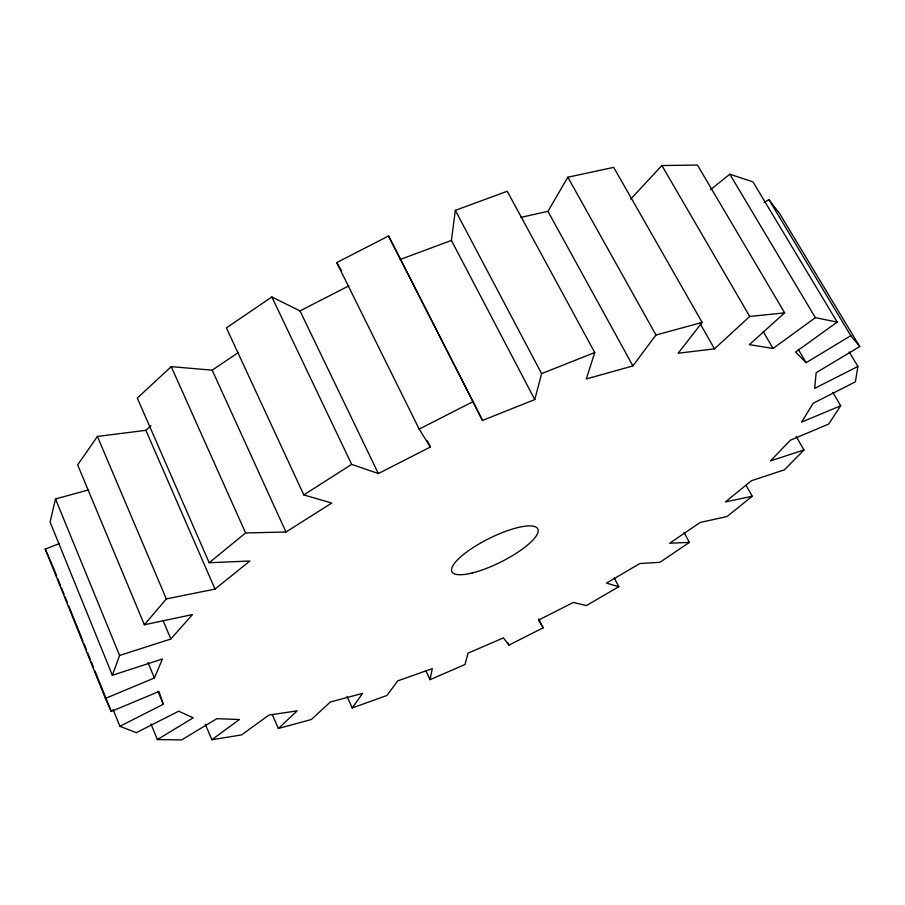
<?xml version="1.0" encoding="UTF-8"?>
<svg xmlns="http://www.w3.org/2000/svg" width="905" height="905" viewBox="0 0 905 905"><rect width="100%" height="100%" fill="white"/><g stroke="black" fill="none" stroke-linecap="round" stroke-linejoin="round"><path stroke-width="1.36" d="M238.535 352.396L212.189 370.168L171.226 366.638L137.311 398.076L209.202 562.74L245.594 532.943L285.969 532.016L331.739 503.056L303.809 494.911L226.42 327.893L271.839 296.953L351.66 464.378L378.347 473.553L430.373 447.036L419.185 429.106L336.717 262.597L388.562 235.967L482.478 420.474L534.776 399.569L451.403 240.425L455.339 210.367L507.219 191.26L594.755 352.554L586.293 378.969L632.9 365.914L655.967 335.008L702.144 322.429L613.703 167.38L567.842 177.21L547.955 211.34L520.975 217.381M849.207 351.932L857.906 366.446L855.383 381.853L813.244 403.234L801.536 422.16L840.711 405.745L832.849 392.431M538.769 619.009L543.17 627.799L508.938 645.118L503.406 637.867L468.021 653.161L465.046 664.485L430.045 679.655L432.285 668.603L397.793 680.865L386.865 695.504L352.226 707.936L347.022 696.454M88.724 489.888L55.499 498.938L50.08 522.015L112.356 675.288L162.414 658.987L154.404 677.981L105.399 698.422L45.25 549.131L59.492 543.52M534.776 399.569L541.609 373.618L455.339 210.367M112.356 675.288L119.584 655.458L55.499 498.938M840.711 405.745L828.697 424.06L790.37 440.203L770.494 460.883L803.979 449.977L796.208 436.515M150.977 425.723L145.886 430.327L97.412 436.448L77.66 464.91L144.359 624.755L192.448 614.586L170.841 639.009L119.584 655.458M352.226 707.936L362.577 693.388L330.37 701.986L311.32 719.509L278.355 728.502L272.201 714.396M702.144 322.429L678.139 353.233L714.498 348.855L749.725 316.467L784.646 312.847L697.438 165.072L661.894 165.536L630.683 199.1M144.359 624.755L166.328 598.918L215.005 589.087L249.916 561.01L209.202 562.74M803.979 449.977L784.454 469.808L751.433 480.725L725.38 501.936L752.225 496.257L746.059 485.238M278.355 728.502L297.157 710.855L268.842 715.097L241.601 734.905L211.849 739.747L205.265 724.136M784.646 312.847L749.374 344.647L773.04 348.448L815.371 317.666L837.216 322.101L752.971 181.871L729.792 174.19L710.482 189.733M752.225 496.257L726.975 516.551L700.165 522.457L669.666 543.226L689.395 542.389L684.033 532.479M211.849 739.747L239.373 719.52L216.838 718.683L181.656 739.928L157.368 739.566L150.954 723.932M837.216 322.101L795.574 352.068L806.129 362.679L850.802 335.687L859.75 346.536L816.152 372.747L814.658 388.392L857.906 366.446M689.395 542.389L659.937 562.322L639.869 563.532L606.441 583.103L618.782 586.7L586.383 605.603L573.419 602.436L538.396 620.163L543.17 627.799M303.809 494.911L351.66 464.378M764.125 202.596L768.877 199.575L779.601 213.501L859.75 346.536M157.368 739.566L193.218 717.801L178.647 711.206L136.338 732.677L119.89 726.308L113.068 709.418M271.839 296.953L300.007 310.913L348.889 285.833M419.185 429.106L473.055 401.616L388.562 235.967M119.89 726.308L163.296 704.271L158.963 691.477L111.292 711.454L105.399 698.422M541.609 373.618L594.755 352.554M400.349 259.43L451.403 240.425M768.877 199.575L850.802 335.687M729.792 174.19L815.371 317.666M336.717 262.597L341.66 270.923M798.278 349.33L806.129 362.679M763.119 331.422L773.04 348.448M661.894 165.536L749.725 316.467M699.904 323.243L714.498 348.855M567.842 177.21L655.967 335.008M547.955 211.34L632.9 365.914M614.257 578.012L618.782 586.7M473.055 401.616L482.478 420.474M427.239 440.712L430.373 447.036M507.694 642.607L508.938 645.118M300.007 310.913L378.347 473.553M425.859 670.786L430.045 679.655M212.189 370.168L285.969 532.016M171.226 366.638L245.594 532.943M45.25 549.131L52.004 564.46M145.886 430.327L215.005 589.087M97.412 436.448L166.328 598.918M163.205 620.909L170.841 639.009M147.956 662.437L154.404 677.981M157.877 691.205L163.296 704.271M52.513 565.625L56.71 576.044M57.762 578.646L60.386 585.15M61.438 587.752L64.063 594.268M65.115 596.87L67.208 602.085M68.78 605.988L82.955 641.147M84.007 643.749L86.631 650.254M87.672 652.856L90.296 659.372M91.348 661.974L93.453 667.189M95.025 671.091L111.292 711.454M472.161 572.989A47.988 13.145 -26.5 0 0 538.192 531.099A47.988 13.145 -26.5 0 0 474.22 546.869A47.988 13.145 -26.5 0 0 472.161 572.989"/></g></svg>
